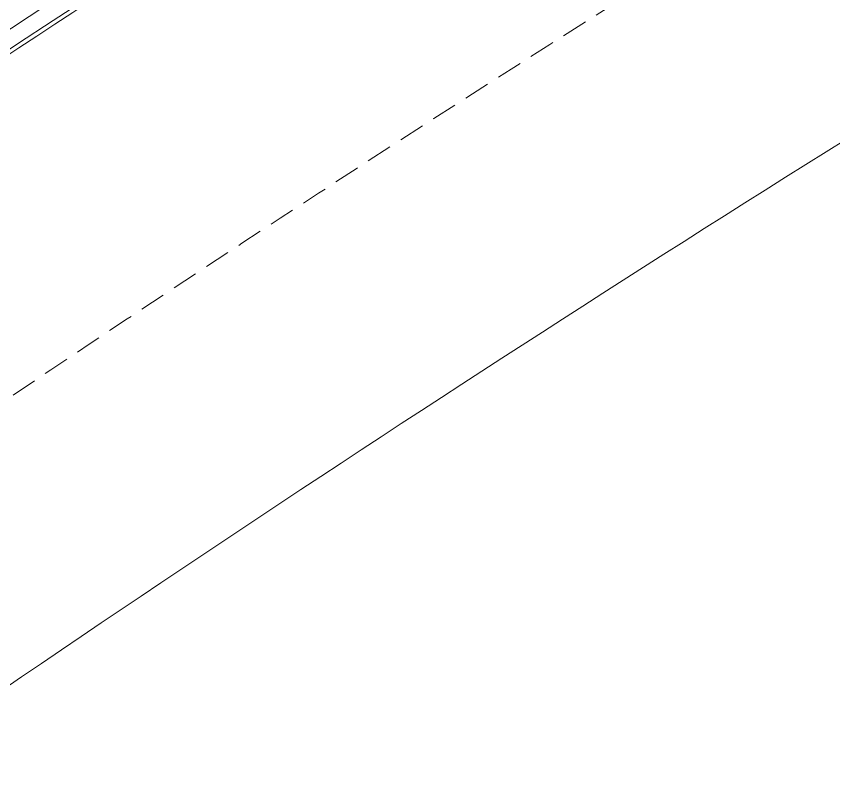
# Model space of a CAD drawing. Extents: x -2598 to 23780, y 0 to 8114.
# Drawn here: x 7265.4 to 7463.5, y 787.7 to 974.8 of the extents above; entities that cross this region are included whole.
import ezdxf

# ---------------------------------------------------------------- set-up
doc = ezdxf.new("R2010")
doc.units = 0
doc.header["$LTSCALE"] = 25
doc.header["$MEASUREMENT"] = 0
doc.linetypes.add('DOT2', pattern=[0.125, 0, -0.125])
doc.linetypes.add('HIDDEN', pattern=[0.375, 0.25, -0.125])
for name, color, linetype, lineweight in [('06C', 9, 'Continuous', 9), ('06D', 9, 'Continuous', 9), ('11', 9, 'Continuous', 9), ('20', 9, 'DOT2', 9), ('35', 9, 'Continuous', 9)]:
    doc.layers.add(name, color=color, linetype=linetype, lineweight=lineweight)

msp = doc.modelspace()

# ---------------------------------------------------------------- linework, layer by layer
at = {"layer": '06C'}
msp.add_lwpolyline([(7676.22, 1215.64), (7737.75, 1104.54, 0.030791), (7109.42, 704.15), (7109.42, 847.7)], format="xyb", dxfattribs=at)
at = {"layer": '06D'}
msp.add_lwpolyline([(7110.87, 867.48, -0.026656), (7669.43, 1217.59), (7645.2, 1261.33, 0.024327), (7129.77, 941.6, 0.024327)], format="xyb", dxfattribs=at)
at = {"layer": '11'}
msp.add_lwpolyline([(7129.5, 946.27, -0.02439), (7646.76, 1266.77), (7674.86, 1216.03, 0.026932), (7110.87, 862.59), (7110.87, 861.37, -0.027001), (7676.22, 1215.64), (7647.15, 1268.13, 0.024402), (7129.5, 947.48)], format="xyb", dxfattribs=at)
at = {"layer": '20', "linetype": 'HIDDEN'}
msp.add_lwpolyline([(7109.42, 775.36, -0.029077), (7709.78, 1155.04)], format="xyb", dxfattribs=at)
at = {"layer": '35'}
msp.add_lwpolyline([(7497.5, 1835), (7497.5, 1182.71), (7497.58, 1182.57, 0.017498), (7129.5, 947.48), (7129.5, 1835)], format="xyb", close=True, dxfattribs=at)

doc.saveas('drawing.dxf')
